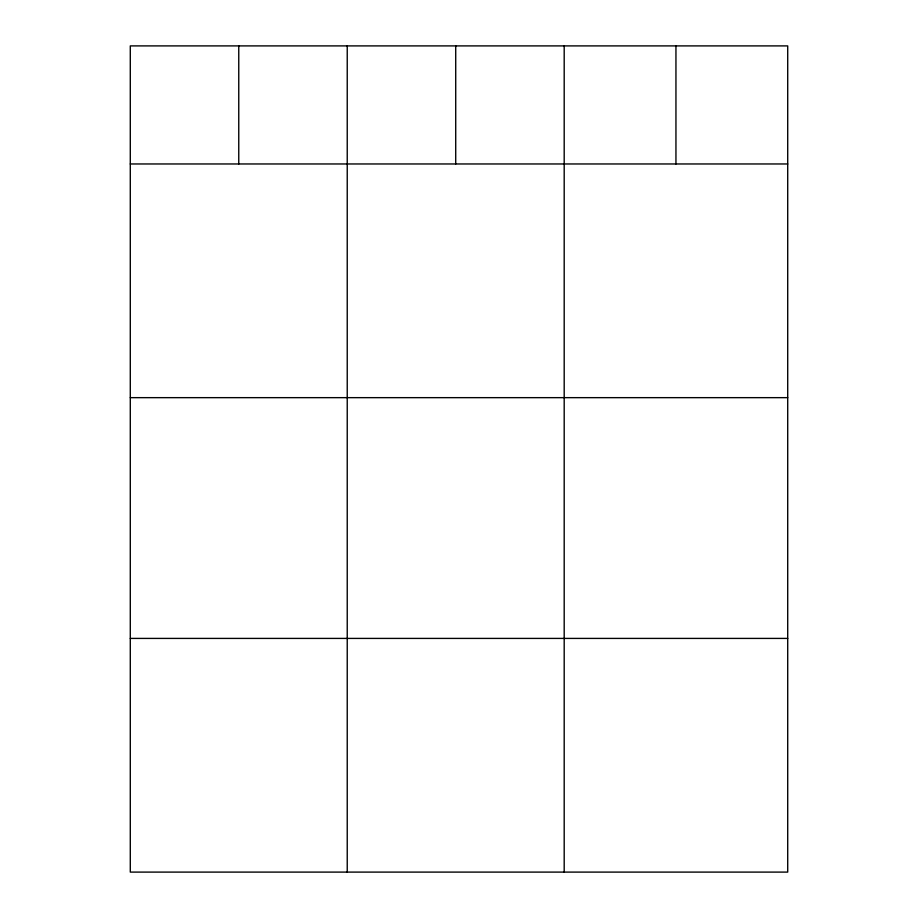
<?xml version="1.0" encoding="UTF-8"?>
<svg xmlns="http://www.w3.org/2000/svg" width="918" height="918" viewBox="0 0 918 918"><rect width="100%" height="100%" fill="white"/><g stroke="black" fill="none" stroke-linecap="round" stroke-linejoin="round"><path stroke-width="1.38" d="M787.713 163.966L787.713 872.1L130.287 872.1L130.287 45.9L787.713 45.9L787.713 163.966L130.287 163.966M130.287 397.655L787.713 397.655M130.287 638.412L787.713 638.412M675.946 45.9L675.946 163.966M564.191 45.9L564.191 872.1M455.718 45.9L455.718 163.966M347.233 45.9L347.233 872.1M238.76 45.9L238.76 163.966"/></g></svg>
